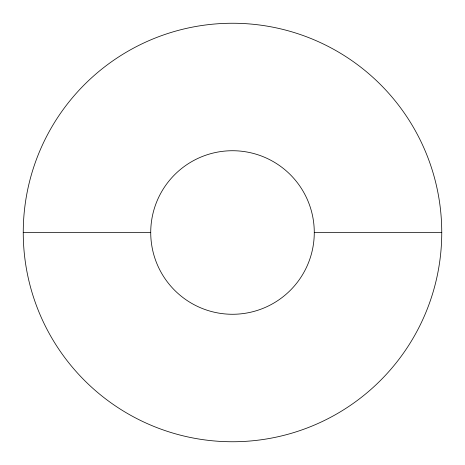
<?xml version="1.0" encoding="UTF-8"?>
<svg xmlns="http://www.w3.org/2000/svg" width="465" height="465" viewBox="0 0 465 465"><rect width="100%" height="100%" fill="white"/><g stroke="black" fill="none" stroke-linecap="round" stroke-linejoin="round"><path stroke-width="0.7" d="M23.25 232.5L150.724 232.5M314.276 232.5A81.776 81.776 0 0 0 191.615 161.681A81.776 81.776 0 0 0 191.615 303.32A81.776 81.776 0 0 0 314.276 232.5L441.75 232.5A209.25 209.25 0 0 1 127.875 413.716A209.25 209.25 0 0 1 127.875 51.284A209.25 209.25 0 0 1 441.75 232.5"/></g></svg>
